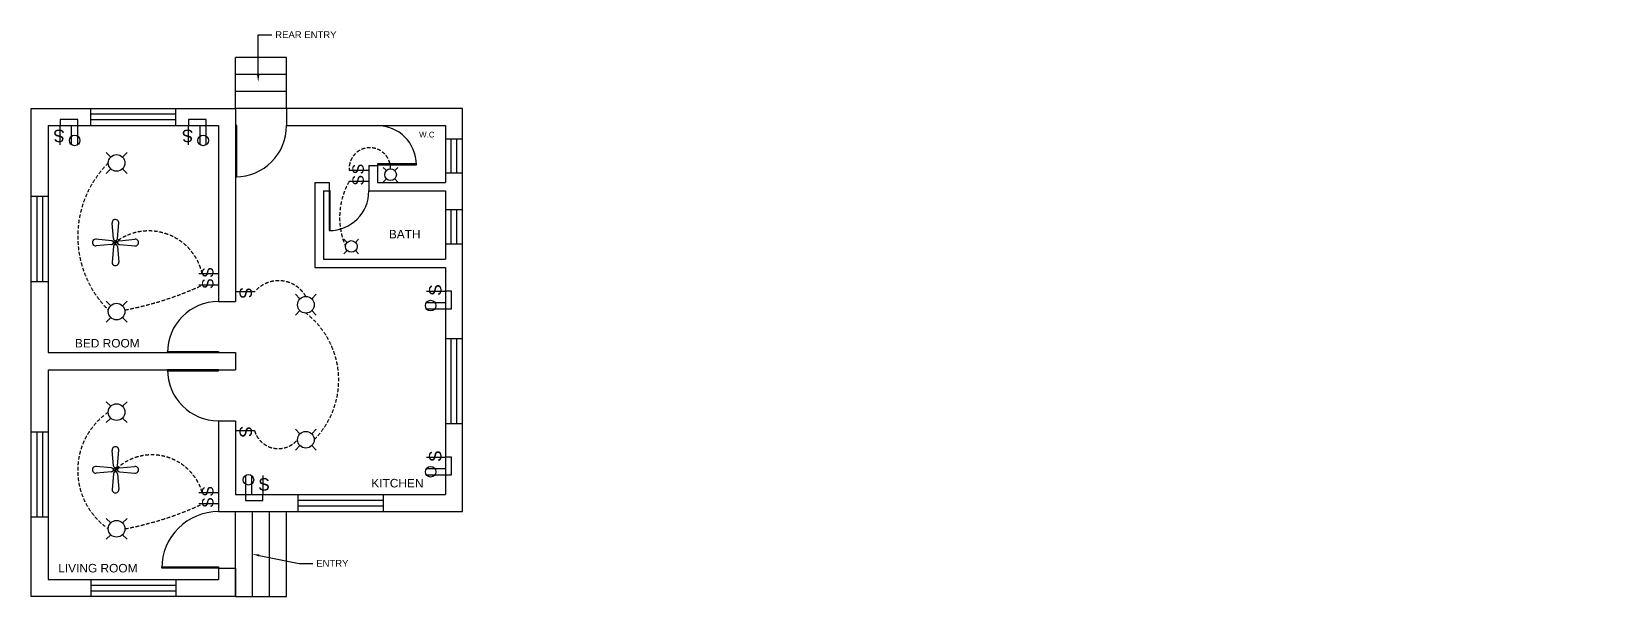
# Model space of a CAD drawing. Header units: millimetres. Extents: x 3747 to 31342, y 857 to 10820.
import ezdxf
from ezdxf import colors
from ezdxf.entities.mleader import LeaderData, LeaderLine
from ezdxf.math import Vec2, Vec3

# ---------------------------------------------------------------- set-up
doc = ezdxf.new("R2010")
doc.units = ezdxf.units.MM
doc.header["$LTSCALE"] = 10
doc.linetypes.add('HIDDEN', pattern=[9.525, 6.35, -3.175])
for name, color, linetype in [('Door', 62, 'Continuous'), ('Electrical', 50, 'Continuous'), ('Electrical Hidden', 120, 'HIDDEN'), ('Steps', 201, 'Continuous'), ('TextElectrical', 30, 'Continuous'), ('Window', 50, 'Continuous')]:
    doc.layers.add(name, color=color, linetype=linetype)
doc.layers.add('Wall', color=90, linetype='Continuous', lineweight=30)
doc.styles.get("Standard").update_dxf_attribs({"font": 'arial.ttf'})

# ---------------------------------------------------------------- blocks, each defined once
blk = doc.blocks.new('*U2')
at = {"layer": 'Electrical'}
blk.add_line((-40, -40), (40, 40), dxfattribs=at)
blk = doc.blocks.new('*U3')
at = {"layer": 'Electrical', "color": 0, "linetype": 'ByBlock', "lineweight": -2, "transparency": 16777216}
for p, rotation in [((4057, 3431), 90.00000000000001), ((4057, 3143), 180), ((4345, 3143), 270)]:
    blk.add_blockref('*U2', p, dxfattribs=dict(at, rotation=rotation))
blk.add_blockref('*U2', (4345, 3431), dxfattribs=at)
blk = doc.blocks.new('*U4')
at = {"layer": 'Electrical'}
blk.add_line((-40, -40), (40, 40), dxfattribs=at)
blk = doc.blocks.new('*U6')
at = {"layer": 'Electrical', "color": 0, "linetype": 'ByBlock', "lineweight": -2, "transparency": 16777216}
for p, rotation in [((4057, 3431), 90.00000000000001), ((4057, 3143), 180), ((4345, 3143), 270)]:
    blk.add_blockref('*U4', p, dxfattribs=dict(at, rotation=rotation))
blk.add_blockref('*U4', (4345, 3431), dxfattribs=at)
blk = doc.blocks.new('*U7')
at = {"layer": 'Electrical'}
for p, q in [((-168, 0), (-204, 0)), ((-134, 34), (139, 59)), ((-134, -34), (144, -59))]:
    blk.add_line(p, q, dxfattribs=at)
for centre, radius, start, end in [((-134, 0), 34.1, 90, 270), ((144, 0), 59.1, 259.7302, 95.1845)]:
    blk.add_arc(centre, radius, start, end, dxfattribs=at)
blk = doc.blocks.new('*U8')
at = {"layer": 'Electrical', "color": 0, "linetype": 'ByBlock', "lineweight": -2, "transparency": 16777216}
for p, rotation in [((1961, 1348), 90), ((1758, 1144), 180), ((1961, 941), 270)]:
    blk.add_blockref('*U7', p, dxfattribs=dict(at, rotation=rotation))
blk.add_blockref('*U7', (2165, 1144), dxfattribs=at)
blk = doc.blocks.new('*U12')
at = {"layer": 'Electrical'}
blk.add_line((-40, -40), (40, 40), dxfattribs=at)
blk = doc.blocks.new('*U13')
at = {"layer": 'Electrical', "color": 0, "linetype": 'ByBlock', "lineweight": -2, "transparency": 16777216}
for p, rotation in [((4057, 3431), 90.00000000000001), ((4057, 3143), 180), ((4345, 3143), 270)]:
    blk.add_blockref('*U12', p, dxfattribs=dict(at, rotation=rotation))
blk.add_blockref('*U12', (4345, 3431), dxfattribs=at)
blk = doc.blocks.new('*U9')
at = {"layer": 'Electrical'}
for p, q in [((-168, 0), (-204, 0)), ((-134, 34), (139, 59)), ((-134, -34), (144, -59))]:
    blk.add_line(p, q, dxfattribs=at)
for centre, radius, start, end in [((-134, 0), 34.1, 90, 270), ((144, 0), 59.1, 259.7302, 95.1845)]:
    blk.add_arc(centre, radius, start, end, dxfattribs=at)
blk = doc.blocks.new('*U11')
at = {"layer": 'Electrical', "color": 0, "linetype": 'ByBlock', "lineweight": -2, "transparency": 16777216}
for p, rotation in [((1961, 1348), 90), ((1758, 1144), 180), ((1961, 941), 270)]:
    blk.add_blockref('*U9', p, dxfattribs=dict(at, rotation=rotation))
blk.add_blockref('*U9', (2165, 1144), dxfattribs=at)
blk = doc.blocks.new('*U16')
at = {"layer": 'Electrical'}
blk.add_line((-28, -28), (28, 28), dxfattribs=at)
blk = doc.blocks.new('*U18')
at = {"layer": 'Electrical', "color": 0, "linetype": 'ByBlock', "lineweight": -2, "transparency": 16777216}
for p, rotation in [((2840, 2402), 90.00000000000001), ((2840, 2200), 180), ((3042, 2200), 270)]:
    blk.add_blockref('*U16', p, dxfattribs=dict(at, rotation=rotation))
blk.add_blockref('*U16', (3042, 2402), dxfattribs=at)
blk = doc.blocks.new('*U19')
at = {"layer": 'Electrical'}
blk.add_line((-28, -28), (28, 28), dxfattribs=at)
blk = doc.blocks.new('*U21')
at = {"layer": 'Electrical', "color": 0, "linetype": 'ByBlock', "lineweight": -2, "transparency": 16777216}
for p, rotation in [((2840, 2402), 90.00000000000001), ((2840, 2200), 180), ((3042, 2200), 270)]:
    blk.add_blockref('*U19', p, dxfattribs=dict(at, rotation=rotation))
blk.add_blockref('*U19', (3042, 2402), dxfattribs=at)
blk = doc.blocks.new('*U22')
at = {"layer": 'Electrical'}
blk.add_line((-40, -40), (40, 40), dxfattribs=at)
blk = doc.blocks.new('*U24')
at = {"layer": 'Electrical', "color": 0, "linetype": 'ByBlock', "lineweight": -2, "transparency": 16777216}
for p, rotation in [((4057, 3431), 90.00000000000001), ((4057, 3143), 180), ((4345, 3143), 270)]:
    blk.add_blockref('*U22', p, dxfattribs=dict(at, rotation=rotation))
blk.add_blockref('*U22', (4345, 3431), dxfattribs=at)
blk = doc.blocks.new('*U25')
at = {"layer": 'Electrical'}
blk.add_line((-40, -40), (40, 40), dxfattribs=at)
blk = doc.blocks.new('*U27')
at = {"layer": 'Electrical', "color": 0, "linetype": 'ByBlock', "lineweight": -2, "transparency": 16777216}
for p, rotation in [((4057, 3431), 90.00000000000001), ((4057, 3143), 180), ((4345, 3143), 270)]:
    blk.add_blockref('*U25', p, dxfattribs=dict(at, rotation=rotation))
blk.add_blockref('*U25', (4345, 3431), dxfattribs=at)
blk = doc.blocks.new('*U28')
at = {"layer": 'Electrical'}
blk.add_line((-40, -40), (40, 40), dxfattribs=at)
blk = doc.blocks.new('*U30')
at = {"layer": 'Electrical', "color": 0, "linetype": 'ByBlock', "lineweight": -2, "transparency": 16777216}
for p, rotation in [((4057, 3431), 90.00000000000001), ((4057, 3143), 180), ((4345, 3143), 270)]:
    blk.add_blockref('*U28', p, dxfattribs=dict(at, rotation=rotation))
blk.add_blockref('*U28', (4345, 3431), dxfattribs=at)

msp = doc.modelspace()

# ---------------------------------------------------------------- linework, layer by layer
for p, q in [((4565, 9263), (4255, 9263)), ((4255, 9263), (4255, 9157)), ((4255, 8821), (4255, 9157)), ((4456, 8821), (4456, 9157)), ((4565, 9157), (4565, 9263)), ((4565, 8820), (4565, 9157)), ((6831, 9263), (6521, 9263)), ((6521, 9263), (6521, 9157)), ((6521, 8821), (6521, 9157)), ((6722, 8821), (6722, 9157)), ((6831, 9157), (6831, 9263)), ((6831, 8820), (6831, 9157)), ((7683, 6228), (7347, 6228)), ((10711, 6242), (11047, 6242)), ((11153, 6242), (11047, 6242)), ((11153, 5932), (11153, 6242)), ((10711, 6041), (11047, 6041)), ((10711, 5932), (11047, 5932)), ((11047, 5932), (11153, 5932)), ((7683, 3782), (7347, 3782)), ((10711, 3314), (11047, 3314)), ((11153, 3314), (11047, 3314)), ((11153, 3004), (11153, 3314)), ((10711, 3113), (11047, 3113)), ((7521, 2993), (7521, 2657)), ((7630, 2992), (7630, 2657)), ((7831, 2992), (7831, 2657)), ((10711, 3004), (11047, 3004)), ((11047, 3004), (11153, 3004)), ((7521, 2657), (7521, 2550)), ((7521, 2550), (7831, 2550)), ((7831, 2550), (7831, 2657))]:
    msp.add_line(p, q)
for centre in [(4511, 8897), (6777, 8897), (10787, 5986), (10787, 3058), (7575, 2917)]:
    msp.add_circle(centre, 93.3)
at = {"layer": 'Door'}
for points in [[(7347, 9157), (7347, 8257), (7370, 8257), (7370, 9157)], [(9847, 8469), (10535, 8469), (10535, 8486), (9847, 8486)], [(8997, 8007), (8997, 7307), (9015, 7307), (9015, 8007)], [(7047, 5157), (6147, 5157), (6147, 5179), (7047, 5179)], [(7047, 4857), (6147, 4857), (6147, 4834), (7047, 4834)], [(7047, 1357), (6047, 1357), (6047, 1382), (7047, 1382)]]:
    msp.add_lwpolyline(points, close=True, dxfattribs=at)
for centre, radius, start, end in [((7347, 9157), 900, 270, 0), ((9847, 8469), 688, 0, 90), ((8997, 8007), 700, 270, 0), ((7047, 5157), 900, 90, 180), ((7047, 4857), 900, 180, 270), ((7047, 1357), 1000, 90, 180)]:
    msp.add_arc(centre, radius, start, end, dxfattribs=at)
at = {"layer": 'Electrical'}
for p, q in [((9351, 8373), (9697, 8373)), ((9351, 8176), (9697, 8176)), ((6701, 6551), (7047, 6551)), ((6701, 6354), (7047, 6354)), ((6701, 2694), (7047, 2694)), ((6701, 2497), (7047, 2497))]:
    msp.add_line(p, q, dxfattribs=at)
for centre, radius in [((5251, 8500), 147), ((10080, 8293), 103), ((5231, 7096), 36.1), ((9388, 7028), 103), ((8587, 6001), 147), ((5251, 5880), 147), ((5251, 4109), 147), ((8587, 3623), 147), ((5231, 3092), 36.1), ((5251, 2053), 147)]:
    msp.add_circle(centre, radius, dxfattribs=at)
at = {"layer": 'Electrical Hidden'}
for centre, radius, start, end in [((9715, 8403), 365, 358.8822, 184.6927), ((6392, 7205), 1826, 134.8262, 225.1738), ((10477, 7536), 1295, 150.362, 203.063), ((5817, 6336), 966, 12.8497, 125.5475), ((8107, 5870), 555, 30.1194, 139.7625), ((4315, 11647), 5839, 280.6983, 294.7503), ((7674, 4674), 1492, 315.2615, 52.2819), ((5815, 3081), 1250, 124.6758, 235.3242), ((8103, 3903), 437, 196.0247, 320.3377), ((5873, 2432), 924, 16.4976, 131.9954), ((4315, 7790), 5839, 280.6983, 294.7503)]:
    msp.add_arc(centre, radius, start, end, dxfattribs=at)
at = {"layer": 'Steps'}
for p, q in [((8247, 10357), (7347, 10357)), ((7347, 9457), (7347, 10357)), ((8247, 9457), (8247, 10357)), ((8247, 10057), (7347, 10057)), ((8247, 9757), (7347, 9757)), ((8247, 9457), (7347, 9457)), ((7347, 857), (7347, 2357)), ((7647, 857), (7647, 2357)), ((7947, 857), (7947, 2357)), ((8247, 857), (8247, 2357)), ((7347, 857), (8247, 857))]:
    msp.add_line(p, q, dxfattribs=at)
at = {"layer": 'Wall'}
for p, q in [((7347, 9457), (7347, 6057)), ((8247, 9457), (8247, 9157)), ((4047, 9157), (4047, 5157)), ((4047, 9157), (7047, 9157)), ((6297, 9357), (4797, 9357)), ((6297, 9257), (4797, 9257)), ((7047, 9157), (7047, 6057)), ((8247, 9157), (11047, 9157)), ((11047, 9157), (11047, 8157)), ((11047, 8927), (11347, 8927)), ((11147, 8327), (11147, 8927)), ((11247, 8327), (11247, 8927)), ((9697, 8457), (9697, 8007)), ((9697, 8457), (9847, 8457)), ((9847, 8457), (9847, 8157)), ((11047, 8327), (11347, 8327)), ((8747, 8157), (8997, 8157)), ((8747, 8157), (8747, 6657)), ((8897, 8007), (8897, 6807)), ((8897, 8007), (8997, 8007)), ((8997, 8157), (8997, 8007)), ((9697, 8007), (11047, 8007)), ((9847, 8157), (11047, 8157)), ((11047, 8007), (11047, 6807)), ((3847, 7907), (3847, 6407)), ((3947, 7907), (3947, 6407)), ((11047, 7677), (11347, 7677)), ((11147, 7077), (11147, 7677)), ((11247, 7077), (11247, 7677)), ((11047, 7077), (11347, 7077)), ((8747, 6657), (11047, 6657)), ((8897, 6807), (11047, 6807)), ((11047, 6657), (11047, 2657)), ((7047, 6057), (7347, 6057)), ((11147, 3907), (11147, 5407)), ((11247, 3907), (11247, 5407)), ((4047, 5157), (7347, 5157)), ((7347, 5157), (7347, 4857)), ((4047, 4857), (7347, 4857)), ((4047, 4857), (4047, 1157)), ((7047, 3957), (7047, 2357)), ((7047, 3957), (7347, 3957)), ((7347, 3957), (7347, 2657)), ((3847, 3757), (3847, 2257)), ((3947, 3757), (3947, 2257)), ((7347, 2657), (11047, 2657)), ((8447, 2557), (9947, 2557)), ((8447, 2457), (9947, 2457)), ((4047, 1157), (7047, 1157)), ((7047, 1357), (7347, 1357)), ((7047, 1357), (7047, 1157)), ((7347, 1357), (7347, 857)), ((4797, 1057), (6297, 1057)), ((4797, 957), (6297, 957))]:
    msp.add_line(p, q, dxfattribs=at)
for points in [[(7347, 857), (3747, 857), (3747, 9457), (7347, 9457)], [(7047, 2357), (11347, 2357), (11347, 9457), (8247, 9457)]]:
    msp.add_lwpolyline(points, dxfattribs=at)
at = {"layer": 'Window'}
for p, q in [((4797, 9157), (4797, 9457)), ((6297, 9157), (6297, 9457)), ((4047, 7907), (3747, 7907)), ((4047, 6407), (3747, 6407)), ((11047, 5407), (11347, 5407)), ((11047, 3907), (11347, 3907)), ((4047, 3757), (3747, 3757)), ((8447, 2657), (8447, 2357)), ((9947, 2657), (9947, 2357)), ((4047, 2257), (3747, 2257)), ((4797, 1157), (4797, 857)), ((6297, 1157), (6297, 857))]:
    msp.add_line(p, q, dxfattribs=at)

# ---------------------------------------------------------------- block references
at = {"layer": 'Electrical'}
for name, p in [('*U13', (1050, 5213)), ('*U18', (7139, 5992)), ('*U11', (3269, 5952)), ('*U21', (6447, 4727)), ('*U24', (4386, 2714)), ('*U30', (1050, 2593)), ('*U3', (1050, 822)), ('*U27', (4386, 336)), ('*U8', (3269, 1948)), ('*U6', (1050, -1234))]:
    msp.add_blockref(name, p, dxfattribs=at)

# ---------------------------------------------------------------- texts
at = {"char_height": 218, "attachment_point": 1}
for insert, rotation in [((4339, 8868), 180), ((6605, 8868), 180), ((10758, 6158), 90), ((7636, 6312), 270), ((7636, 3866), 270), ((10758, 3230), 90)]:
    msp.add_mtext_dynamic_manual_height_columns('S', width=130.05, gutter_width=22.7, heights=[0], dxfattribs=dict(at, insert=insert, rotation=rotation))
at = {"insert": (7747, 2945), "char_height": 218, "attachment_point": 1}
msp.add_mtext_dynamic_manual_height_columns('S', width=130.05, gutter_width=22.7, heights=[0], dxfattribs=at)
at = {"layer": 'Electrical', "char_height": 200, "attachment_point": 1, "rotation": 90}
for insert in [(9407, 8298), (9407, 8101), (6757, 6476), (6757, 6279), (6757, 2619), (6757, 2422)]:
    msp.add_mtext_dynamic_manual_height_columns('S', width=421.82, gutter_width=12.5, heights=[0], dxfattribs=dict(at, insert=insert))
at = {"layer": 'TextElectrical', "attachment_point": 1}
for s, insert, char_height in [('\\pxqc;W.C', (9853, 9049), 100), ('\\pxqc;BATH', (9463, 7320), 150), ('\\pxqc;BED ROOM', (4220, 5398), 150), ('\\pxqc;KITCHEN', (9334, 2932), 150), ('LIVING ROOM', (4222, 1434), 150)]:
    msp.add_mtext_dynamic_manual_height_columns(s, width=1733.41, gutter_width=12.5, heights=[0], dxfattribs=dict(at, insert=insert, char_height=char_height))

# ---------------------------------------------------------------- leaders
at = {"layer": 'TextElectrical'}
ml = msp.add_multileader_mtext('Standard', dxfattribs=at)
ml.set_content('REAR ENTRY', color=256)
ml.set_leader_properties()
ml.build(insert=Vec2(0, 0))
ml.multileader.update_dxf_attribs({"text_left_attachment_type": 2, "text_right_attachment_type": 2, "arrow_head_size": 120, "scale": 30})
ctx = ml.context
ctx.base_point, ctx.scale, ctx.char_height, ctx.arrow_head_size, ctx.landing_gap_size, ctx.plane_origin = Vec3(7987, 10759), 30, 120, 120, 60, Vec3(7747, 9927)
ctx.left_attachment, ctx.right_attachment = 2, 2
notes = []
notes.append((ctx, [(0, (1, 1, 0), (7747, 10759), (1, 0), 240, [(0, [(7747, 9927)], 0, [])])]))
ctx.mtext.insert, ctx.mtext.flow_direction = Vec3(8047, 10820), 5
ml = msp.add_multileader_mtext('Standard', dxfattribs=at)
ml.set_content('ENTRY', color=256)
ml.set_leader_properties()
ml.build(insert=Vec2(0, 0))
ml.multileader.update_dxf_attribs({"text_left_attachment_type": 2, "text_right_attachment_type": 2, "arrow_head_size": 120, "scale": 30})
ctx = ml.context
ctx.base_point, ctx.scale, ctx.char_height, ctx.arrow_head_size, ctx.landing_gap_size, ctx.plane_origin = Vec3(8710, 1444), 30, 120, 120, 60, Vec3(7647, 1607)
ctx.left_attachment, ctx.right_attachment = 2, 2
notes.append((ctx, [(0, (1, 1, 0), (8470, 1444), (1, 0), 240, [(0, [(7647, 1607)], 0, [])])]))
ctx.mtext.insert, ctx.mtext.width, ctx.mtext.flow_direction = Vec3(8770, 1504), 752.41, 5
for ctx, leaders in notes:
    for number, flags, end, landing, length, lines in leaders:
        leader = LeaderData()
        leader.index, (leader.has_last_leader_line, leader.has_dogleg_vector, leader.attachment_direction) = number, flags
        leader.last_leader_point, leader.dogleg_vector, leader.dogleg_length = Vec3(end), Vec3(landing), length
        for number, points, colour, breaks in lines:
            line = LeaderLine()
            line.index, line.vertices, line.color, line.breaks = number, Vec3.list(points), colors.encode_raw_color(colour), breaks
            leader.lines.append(line)
        ctx.leaders.append(leader)

doc.saveas('drawing.dxf')
